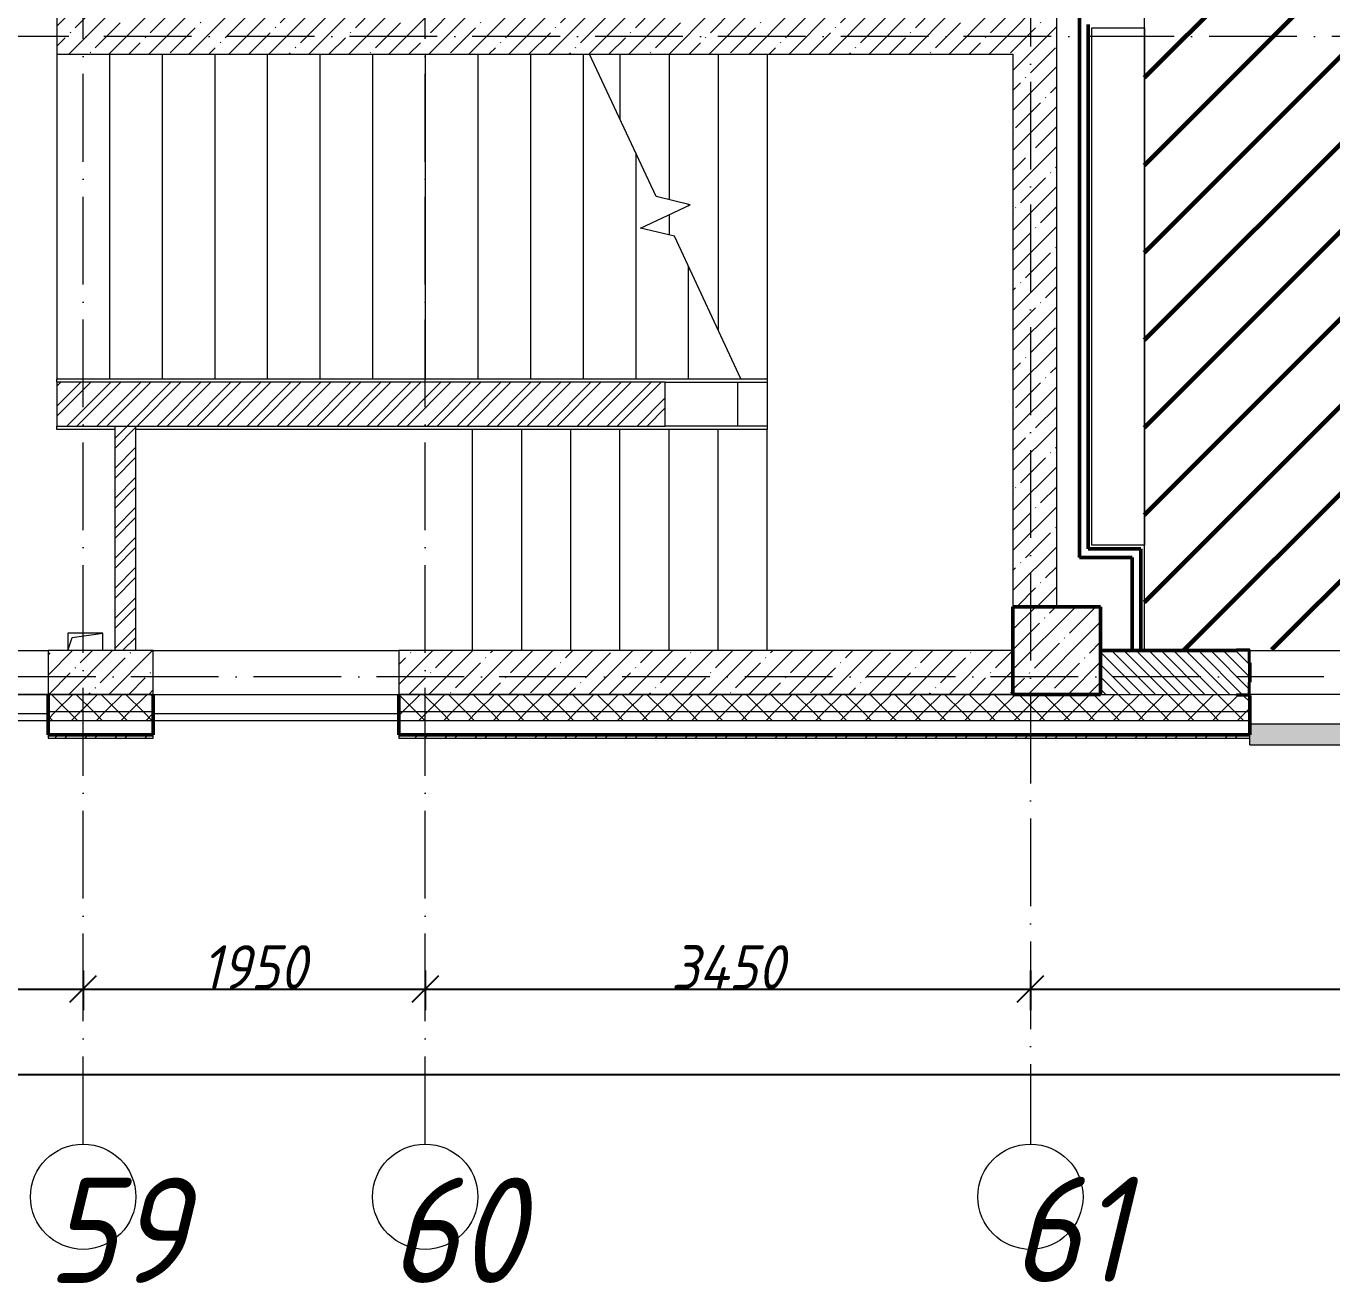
# Model space of a CAD drawing. Header units: millimetres. Extents: x -606178 to 312196, y -19338 to 632709.
# Drawn here: x -342456 to -335012, y 446520 to 453685 of the extents above; entities that cross this region are included whole.
import ezdxf

# ---------------------------------------------------------------- set-up
doc = ezdxf.new("R2010")
doc.units = ezdxf.units.MM
doc.linetypes.add('50_200_ШТРИХ_1Т_ш5_п1_п1_', pattern=[700, 500, -100, 0, -100])
for name, color, linetype, lineweight in [('6.4.1) Окр пт с инж. ПТ2.16', 3, 'Continuous', 60), ('A-____-____-DIMS', 7, 'Continuous', 9), ('A-FLOR-____-OTLN', 7, 'Continuous', 9), ('A-GENM-____-MCUT', 7, 'Continuous', 25), ('A-GENM-____-OTLN', 7, 'Continuous', 9), ('A-GENM-____-OTLN-1', 7, 'Continuous', 25), ('A-GLAZ-____-OTLN', 7, 'Continuous', 9), ('A-WALL-____-MCUT-1', 7, 'Continuous', 9), ('A-WALL-____-MCUT-2', 7, 'Continuous', 50), ('A-WALL-____-MCUT-3', 7, 'Continuous', 9), ('A-WALL-____-OTLN', 7, 'Continuous', 9), ('A-WALL-____-PATT-1', 7, 'Continuous', 9), ('A-WALL-FNSH-MCUT-1', 7, 'Continuous', 9), ('I-WALL-____-OTLN', 7, 'Continuous', 9), ('S-COLS-____-MCUT', 7, 'Continuous', 50), ('S-COLS-____-OTLN', 7, 'Continuous', 9), ('S-GRID-____-IDEN', 7, 'Continuous', 9), ('S-GRID-____-OTLN-1', 7, '50_200_ШТРИХ_1Т_ш5_п1_п1_', 9), ('S-STRS-____-MBND', 7, 'Continuous', 9), ('S-STRS-____-OTLN-1', 7, 'Continuous', 9)]:
    doc.layers.add(name, color=color, linetype=linetype, lineweight=lineweight)
doc.layers.add('A-GLAZ-____-OTLN-1', color=7, linetype='Continuous', lineweight=9, true_color=0xc0c0c0)
doc.styles.add('ISOCPEUR_I', font='isocpeui.ttf', dxfattribs={"width": 0.9, "height": 2.5})
doc.styles.add('ISOCPEUR_I_9', font='isocpeui.ttf', dxfattribs={"width": 0.9, "height": 250})
doc.dimstyles.new('ISO-2_5_0_9К_БОЛЬШОЙ_ОСИ', dxfattribs={"dimscale": 304.8, "dimtxt": 248.995294, "dimasz": 0.492126, "dimexe": 0.393701, "dimexo": 0, "dimgap": 0, "dimtad": 1, "dimdec": 0, "dimzin": 0, "dimdsep": 46, "dimtxsty": 'ISOCPEUR_I_9', "dimblk1": 'OBLIQUE', "dimblk2": 'OBLIQUE', "dimsah": 1, "dimcen": 0.09, "dimdle": 0.393701, "dimazin": 0, "dimtfac": 1, "dimtdec": 4, "dimtix": 1, "dimtmove": 0, "dimatfit": 3, "dimfxl": 1, "dimtvp": 1, "dimtolj": 1, "dimtzin": 0, "dimarcsym": 2})
pattern_1 = [(45, (-425830.77, 451794.26), (-85.53659, 85.53659), []), (45, (-425773.75, 451794.26), (-85.53659, 85.53659), [])]
pattern_2 = [(45, (-425830.77, 451794.26), (-114.04925, 114.04925), []), (45, (-425716.72, 451794.26), (-114.04925, 114.04925), [201.612, -40.322, 3.353, -36.97])]
pattern_3 = [(45, (-425830.77, 451794.26), (-70.71068, 70.71068), []), (135, (-425830.77, 451794.26), (-70.71068, -70.71068), [])]

# ---------------------------------------------------------------- blocks, each defined once
blk = doc.blocks.new('BSC_Колонна _Прямоугольная - 500х500-V146-АР1_План отверстий 1 этажа в осях 1-64_А-ГГ')
at = {"layer": 'S-COLS-____-OTLN'}
h = blk.add_hatch(dxfattribs=at)
h.set_pattern_fill('FP_180', color=256, style=0, pattern_type=2)
h.set_pattern_definition([(45, (-89250, 1668.96), (-114.04925, 114.04925), []), (45, (-89135.95, 1668.96), (-114.04925, 114.04925), [201.613, -40.323, 3.353, -36.97])])
h.paths.add_polyline_path([(-250, -250), (250, -250), (250, 250), (-250, 250)], flags=0)
at = {"layer": 'S-COLS-____-MCUT'}
for p, q in [((250, 250), (-250, 250)), ((-250, 250), (-250, -250)), ((250, -250), (250, 250)), ((-250, -250), (250, -250))]:
    blk.add_line(p, q, dxfattribs=at)
blk = doc.blocks.new('Фахверк_СКБ_Уголок - 250_2700-27497298-АР1_План отверстий 1 этажа в осях 1-64_А-ГГ')
at = {"layer": 'A-GENM-____-MCUT'}
for p, q in [((200, 181), (125, 181)), ((125, 181), (125, 106)), ((131, 106), (131, 175)), ((131, 175), (200, 175)), ((200, 175), (200, 181)), ((125, 106), (131, 106)), ((131, -6), (125, -6)), ((125, -6), (125, -81)), ((131, -75), (131, -6)), ((125, -81), (200, -81)), ((200, -75), (131, -75)), ((200, -81), (200, -75))]:
    blk.add_line(p, q, dxfattribs=at)
blk = doc.blocks.new('AR_Отверстие прямоугольное _в плите_ - AR_Отверстие прямоугольное _в плите_-V189-АР1_План отверстий 1 этажа в осях 1-64_А-ГГ')
at = {"layer": 'A-GENM-____-OTLN'}
for p, q in [((100, 50), (-100, 50)), ((-100, 50), (-100, -50)), ((-100, -50), (-75, 25)), ((-75, 25), (100, 50)), ((100, -50), (100, 50))]:
    blk.add_line(p, q, dxfattribs=at)
blk = doc.blocks.new('Отлив_СКБ - Отлив витража_120_НВФ-V210-АР1_План отверстий 1 этажа в осях 1-64_А-ГГ')
at = {"layer": 'A-GLAZ-____-OTLN-1'}
for points in [[(0, -2), (1800, -2), (1800, 0), (0, 0)], [(51.1, -120), (1800, -120), (1800, -2), (0, -2), (0, -120)]]:
    blk.add_hatch(color=256, dxfattribs=at).paths.add_polyline_path(points, flags=0)
at = {"layer": 'A-GLAZ-____-OTLN'}
for p, q in [((0, 0), (1800, 0)), ((1800, -2), (0, -2)), ((0, -120), (0, -83)), ((0, -120), (1800, -120)), ((1800, -83), (1800, -120))]:
    blk.add_line(p, q, dxfattribs=at)
blk = doc.blocks.new('Ось сетки - Круг_Ø6_00__ISO-2_5_0_9K_-25732049-АР1_План отверстий 1 этажа в осях 1-64_А-ГГ')
at = {"layer": 'S-GRID-____-IDEN'}
blk.add_circle((0, 0), 3, dxfattribs=at)
blk = doc.blocks.new('_Oblique')
at = {"color": 0, "linetype": 'ByBlock', "lineweight": -2}
blk.add_line((-0.5, -0.5), (0.5, 0.5), dxfattribs=at)
blk = doc.blocks.new('*D4182')
at = {"layer": 'A-____-____-DIMS', "color": 0, "lineweight": -2, "transparency": 16777216}
for p, q in [((-344530.8, 448301.8), (-344530.8, 448075.7)), ((-342130.8, 448301.8), (-342130.8, 448075.7)), ((-344650.8, 448195.7), (-342010.8, 448195.7))]:
    blk.add_line(p, q, dxfattribs=at)
at = {"layer": 'Defpoints', "color": 0, "transparency": 16777216}
for p in [(-344530.8, 448301.8), (-342130.8, 448301.8), (-342130.8, 448195.7)]:
    blk.add_point(p, dxfattribs=at)
at = {"layer": 'A-____-____-DIMS', "color": 0, "lineweight": -2, "transparency": 16777216, "xscale": 150, "yscale": 150, "zscale": 150, "rotation": 180}
blk.add_blockref('_Oblique', (-344530.8, 448195.7), dxfattribs=at)
at = {"layer": 'A-____-____-DIMS', "color": 0, "lineweight": -2, "transparency": 16777216, "xscale": 150, "yscale": 150, "zscale": 150}
blk.add_blockref('_Oblique', (-342130.8, 448195.7), dxfattribs=at)
at = {"layer": 'A-____-____-DIMS', "color": 0, "transparency": 16777216, "insert": (-343330.8, 448320.7), "char_height": 250, "width": 781.462, "attachment_point": 5, "style": 'ISOCPEUR_I_9'}
blk.add_mtext('\\A1;2400', dxfattribs=at)
blk = doc.blocks.new('*D4183')
at = {"layer": 'A-____-____-DIMS', "color": 0, "lineweight": -2, "transparency": 16777216}
for p, q in [((-342130.8, 448301.8), (-342130.8, 448075.7)), ((-340180.8, 448301.8), (-340180.8, 448075.7)), ((-342250.8, 448195.7), (-340060.8, 448195.7))]:
    blk.add_line(p, q, dxfattribs=at)
at = {"layer": 'Defpoints', "color": 0, "transparency": 16777216}
for p in [(-342130.8, 448301.8), (-340180.8, 448301.8), (-340180.8, 448195.7)]:
    blk.add_point(p, dxfattribs=at)
at = {"layer": 'A-____-____-DIMS', "color": 0, "lineweight": -2, "transparency": 16777216, "xscale": 150, "yscale": 150, "zscale": 150, "rotation": 180}
blk.add_blockref('_Oblique', (-342130.8, 448195.7), dxfattribs=at)
at = {"layer": 'A-____-____-DIMS', "color": 0, "lineweight": -2, "transparency": 16777216, "xscale": 150, "yscale": 150, "zscale": 150}
blk.add_blockref('_Oblique', (-340180.8, 448195.7), dxfattribs=at)
at = {"layer": 'A-____-____-DIMS', "color": 0, "transparency": 16777216, "insert": (-341155.8, 448320.7), "char_height": 250, "width": 701.018, "attachment_point": 5, "style": 'ISOCPEUR_I_9'}
blk.add_mtext('\\A1;1950', dxfattribs=at)
blk = doc.blocks.new('*D4184')
at = {"layer": 'A-____-____-DIMS', "color": 0, "lineweight": -2, "transparency": 16777216}
for p, q in [((-340180.8, 448301.8), (-340180.8, 448075.7)), ((-336730.8, 448301.8), (-336730.8, 448075.7)), ((-340300.8, 448195.7), (-336610.8, 448195.7))]:
    blk.add_line(p, q, dxfattribs=at)
at = {"layer": 'Defpoints', "color": 0, "transparency": 16777216}
for p in [(-340180.8, 448301.8), (-336730.8, 448301.8), (-336730.8, 448195.7)]:
    blk.add_point(p, dxfattribs=at)
at = {"layer": 'A-____-____-DIMS', "color": 0, "lineweight": -2, "transparency": 16777216, "xscale": 150, "yscale": 150, "zscale": 150, "rotation": 180}
blk.add_blockref('_Oblique', (-340180.8, 448195.7), dxfattribs=at)
at = {"layer": 'A-____-____-DIMS', "color": 0, "lineweight": -2, "transparency": 16777216, "xscale": 150, "yscale": 150, "zscale": 150}
blk.add_blockref('_Oblique', (-336730.8, 448195.7), dxfattribs=at)
at = {"layer": 'A-____-____-DIMS', "color": 0, "transparency": 16777216, "insert": (-338455.8, 448320.7), "char_height": 250, "width": 781.462, "attachment_point": 5, "style": 'ISOCPEUR_I_9'}
blk.add_mtext('\\A1;3450', dxfattribs=at)
blk = doc.blocks.new('*D4185')
at = {"layer": 'A-____-____-DIMS', "color": 0, "lineweight": -2, "transparency": 16777216}
for p, q in [((-336730.8, 448301.8), (-336730.8, 448075.7)), ((-332480.8, 448301.8), (-332480.8, 448075.7)), ((-336850.8, 448195.7), (-332360.8, 448195.7))]:
    blk.add_line(p, q, dxfattribs=at)
at = {"layer": 'Defpoints', "color": 0, "transparency": 16777216}
for p in [(-336730.8, 448301.8), (-332480.8, 448301.8), (-332480.8, 448195.7)]:
    blk.add_point(p, dxfattribs=at)
at = {"layer": 'A-____-____-DIMS', "color": 0, "lineweight": -2, "transparency": 16777216, "xscale": 150, "yscale": 150, "zscale": 150, "rotation": 180}
blk.add_blockref('_Oblique', (-336730.8, 448195.7), dxfattribs=at)
at = {"layer": 'A-____-____-DIMS', "color": 0, "lineweight": -2, "transparency": 16777216, "xscale": 150, "yscale": 150, "zscale": 150}
blk.add_blockref('_Oblique', (-332480.8, 448195.7), dxfattribs=at)
at = {"layer": 'A-____-____-DIMS', "color": 0, "transparency": 16777216, "insert": (-334605.8, 448320.7), "char_height": 250, "width": 781.462, "attachment_point": 5, "style": 'ISOCPEUR_I_9'}
blk.add_mtext('\\A1;4250', dxfattribs=at)
blk = doc.blocks.new('*D4187')
at = {"layer": 'A-____-____-DIMS', "color": 0, "lineweight": -2, "transparency": 16777216}
for p, q in [((-428180.8, 447813.6), (-428180.8, 447587.5)), ((-324680.8, 447813.6), (-324680.8, 447587.5)), ((-428300.8, 447707.5), (-324560.8, 447707.5))]:
    blk.add_line(p, q, dxfattribs=at)
at = {"layer": 'Defpoints', "color": 0, "transparency": 16777216}
for p in [(-428180.8, 447813.6), (-324680.8, 447813.6), (-324680.8, 447707.5)]:
    blk.add_point(p, dxfattribs=at)
at = {"layer": 'A-____-____-DIMS', "color": 0, "lineweight": -2, "transparency": 16777216, "xscale": 150, "yscale": 150, "zscale": 150, "rotation": 180}
blk.add_blockref('_Oblique', (-428180.8, 447707.5), dxfattribs=at)
at = {"layer": 'A-____-____-DIMS', "color": 0, "lineweight": -2, "transparency": 16777216, "xscale": 150, "yscale": 150, "zscale": 150}
blk.add_blockref('_Oblique', (-324680.8, 447707.5), dxfattribs=at)
at = {"layer": 'A-____-____-DIMS', "color": 0, "transparency": 16777216, "insert": (-376430.8, 447832.5), "char_height": 250, "width": 1080.257, "attachment_point": 5, "style": 'ISOCPEUR_I_9'}
blk.add_mtext('\\A1;103500', dxfattribs=at)

msp = doc.modelspace()

# ---------------------------------------------------------------- hatches: boundary and pattern name
at = {"layer": '6.4.1) Окр пт с инж. ПТ2.16'}
h = msp.add_hatch(dxfattribs=at)
h.set_pattern_fill('ANSI31', color=256, scale=111)
h.paths.add_polyline_path([(-332580.7712, 460205.3011), (-332580.7712, 461055.3011), (-332580.7712, 461475.3011), (-332586.7712, 461475.3011), (-332586.7712, 461550.3011), (-332580.7712, 461875.3011), (-332580.7712, 462375.3011), (-332580.7712, 462675.3011), (-332780.7712, 462675.3011), (-332980.7712, 462675.3011), (-336580.7712, 462675.3011), (-337430.7712, 462675.3011), (-337630.7712, 462675.3011), (-342430.7712, 462675.3011), (-342630.7712, 462675.3011), (-343555.7712, 462675.3011), (-343555.7712, 462669.3011), (-343630.7712, 462669.3011), (-343630.7712, 462675.3011), (-344175.7712, 462675.3011), (-344375.7712, 462675.3011), (-344630.7712, 462675.3011), (-344630.7712, 462669.3011), (-344705.7712, 462669.3011), (-345655.7712, 462675.3011), (-345655.7712, 462669.3011), (-345730.7712, 462669.3011), (-345730.7712, 462675.3011), (-346110.7712, 462675.3011), (-346310.7712, 462675.3011), (-346880.7712, 462675.3011), (-346880.7712, 462669.3011), (-346955.7712, 462669.3011), (-347830.7712, 462673.4188), (-347830.7712, 461775.3011), (-347830.7712, 461375.3011), (-347830.7712, 461325.3011), (-347830.7712, 461275.3011), (-347830.7712, 460775.3011), (-348330.7712, 460775.3011), (-348330.7712, 461075.3011), (-348455.7712, 461075.3011), (-348455.7712, 461069.3011), (-348530.7712, 461069.3011), (-350630.7712, 461075.3011), (-350630.7712, 461069.3011), (-350705.7712, 461069.3011), (-350830.7712, 461075.3011), (-350830.7712, 460775.3011), (-351330.7712, 460775.3011), (-352030.7712, 460775.3011), (-352030.7712, 461025.3011), (-353430.7712, 461025.3011), (-353430.7712, 460775.3011), (-353930.7712, 460775.3011), (-353930.7712, 457875.3011), (-353430.7712, 457875.3011), (-353105.7712, 457875.3011), (-353105.7712, 457881.3011), (-353030.7712, 457881.3011), (-353030.7712, 457875.3011), (-352630.7712, 457875.3011), (-351780.7712, 457875.3011), (-351330.7712, 457875.3011), (-351330.7712, 457881.3011), (-351255.7712, 457881.3011), (-350930.7712, 457875.3011), (-350430.7712, 457875.3011), (-347605.7712, 457875.3011), (-347605.7712, 457881.3011), (-347530.7712, 457881.3011), (-347530.7712, 457875.3011), (-347280.7712, 457875.3011), (-346880.7712, 457875.3011), (-346830.7712, 457875.3011), (-346830.7712, 457881.3011), (-346755.7712, 457881.3011), (-346605.7712, 457875.3011), (-346605.7712, 457881.3011), (-346530.7712, 457881.3011), (-346530.7712, 457875.3011), (-346200.7712, 457875.3011), (-345900.7712, 457875.3011), (-345830.7712, 457875.3011), (-345830.7712, 457881.3011), (-345755.7712, 457881.3011), (-345530.7712, 457875.3011), (-345130.7712, 457875.3011), (-344680.7712, 457875.3011), (-344080.7712, 457875.3011), (-342480.7712, 457875.3011), (-342030.7712, 457875.3011), (-340930.7712, 457875.3011), (-340530.7712, 457875.3011), (-339530.7712, 457875.3011), (-338630.7712, 457875.3011), (-337030.7712, 457875.3011), (-336580.7712, 457875.3011), (-336080.7712, 457875.3011), (-336080.7712, 457275.3011), (-336580.7712, 457275.3011), (-336580.7712, 454275.3011), (-336080.7712, 454275.3011), (-336080.7712, 453675.3011), (-336080.7712, 450725.3011), (-336080.7712, 450125.3011), (-335555.7712, 450125.3011), (-335555.7712, 450131.3011), (-335480.7712, 450131.3011), (-333680.7712, 450125.3011), (-333680.7712, 450131.3011), (-333605.7712, 450131.3011), (-332780.7712, 450126.4719), (-332780.7712, 450225.3011), (-332580.7712, 450225.3011), (-332580.7712, 450375.3011), (-332580.7712, 450700.3011), (-332586.7712, 450700.3011), (-332586.7712, 450775.3011), (-332580.7712, 450775.3011), (-332580.7712, 451205.3011), (-332580.7712, 452055.3011), (-332580.7712, 452406.3011), (-332586.7712, 452406.3011), (-332586.7712, 452481.3011), (-332580.7712, 452875.3011), (-332580.7712, 453375.3011), (-332580.7712, 454600.3011), (-332586.7712, 454600.3011), (-332586.7712, 454675.3011), (-332540.7712, 454675.3011), (-332540.7712, 454680.3011), (-332420.7712, 454680.3011), (-332380.7712, 454675.9533), (-332380.7712, 455575.3011), (-332420.7712, 455575.3011), (-332420.7712, 455570.3011), (-332540.7712, 455570.3011), (-332586.7712, 455575.3011), (-332586.7712, 455650.3011), (-332580.7712, 456125.3011), (-332580.7712, 456525.3011), (-332580.7712, 457000.3011), (-332586.7712, 457000.3011), (-332586.7712, 457075.3011), (-332580.7712, 457075.3011), (-332580.7712, 457775.3011), (-332586.7712, 457775.3011), (-332586.7712, 457850.3011), (-332580.7712, 458000.3011), (-332586.7712, 458000.3011), (-332586.7712, 458075.3011), (-332580.7712, 458775.3011), (-332586.7712, 458775.3011), (-332586.7712, 458875.3011), (-332580.7712, 458875.3011), (-332580.7712, 459375.3011), (-332580.7712, 459700.3011), (-332586.7712, 459700.3011), (-332586.7712, 459775.3011), (-332580.7712, 459775.3011)])
at = {"layer": 'A-WALL-____-PATT-1'}
h = msp.add_hatch(dxfattribs=at)
h.set_pattern_fill('FP_27', color=256, style=0, pattern_type=2)
h.set_pattern_definition(pattern_2)
h.paths.add_polyline_path([(-342030.7712, 453525.3011), (-342030.7712, 457625.3011), (-342280.7712, 457625.3011), (-342280.7712, 453525.3011)], flags=0)
h = msp.add_hatch(dxfattribs=at)
h.set_pattern_fill('FP_27', color=256, style=0, pattern_type=2)
h.set_pattern_definition(pattern_2)
h.paths.add_polyline_path([(-336830.7712, 453525.3011), (-336830.7712, 453775.3011), (-342030.7712, 453775.3011), (-342030.7712, 453525.3011), (-337472.5069, 453525.3011)], flags=0)
h = msp.add_hatch(dxfattribs=at)
h.set_pattern_fill('FP_27', color=256, style=0, pattern_type=2)
h.set_pattern_definition(pattern_2)
h.paths.add_polyline_path([(-336588.7747, 450375.3011), (-336580.7712, 450375.3011), (-336580.7712, 453775.3011), (-336830.7712, 453775.3011), (-336830.7712, 450375.3011)], flags=0)
h = msp.add_hatch(dxfattribs=at)
h.set_pattern_fill('FP_3', color=256, style=0, pattern_type=2)
h.set_pattern_definition(pattern_1)
h.paths.add_polyline_path([(-338812.3668, 451405.3011), (-338812.3668, 451655.3011), (-342280.7712, 451655.3011), (-342280.7712, 451405.3011), (-339239.9712, 451405.3011)], flags=0)
h = msp.add_hatch(dxfattribs=at)
h.set_pattern_fill('FP_3', color=256, style=0, pattern_type=2)
h.set_pattern_definition(pattern_1)
h.paths.add_polyline_path([(-341830.7712, 450125.3011), (-341830.7712, 451405.3011), (-341950.7712, 451405.3011), (-341950.7712, 450125.3011)], flags=0)
h = msp.add_hatch(dxfattribs=at)
h.set_pattern_fill('FP_27', color=256, style=0, pattern_type=2)
h.set_pattern_definition(pattern_2)
h.paths.add_polyline_path([(-336830.7712, 449875.3011), (-336830.7712, 450125.3011), (-340330.7712, 450125.3011), (-340330.7712, 449875.3011), (-337472.5069, 449875.3011)], flags=0)
h.paths.add_polyline_path([(-342330.7712, 449875.3011), (-341730.7712, 449875.3011), (-341730.7712, 450125.3011), (-342330.7712, 450125.3011)], flags=0)
h = msp.add_hatch(dxfattribs=at)
h.set_pattern_fill('FP_6', color=256, style=0, pattern_type=2)
h.set_pattern_definition([(135, (-425830.77, 451794.26), (-35.35534, -35.35534), [])])
h.paths.add_polyline_path([(-333674.7712, 449875.3011), (-332580.7712, 449875.3011), (-332580.7712, 450125.3011), (-333674.7712, 450125.3011), (-333674.7712, 450056.3011), (-333680.7712, 450056.3011), (-333680.7712, 449944.3011), (-333674.7712, 449944.3011), (-333674.7712, 449876.6648)], flags=0)
h.paths.add_polyline_path([(-335705.0426, 449875.3011), (-335486.7712, 449875.3011), (-335486.7712, 449944.3011), (-335480.7712, 449944.3011), (-335480.7712, 450056.3011), (-335486.7712, 450056.3011), (-335486.7712, 450125.3011), (-336330.7712, 450125.3011), (-336330.7712, 449875.3011)], flags=0)
h = msp.add_hatch(dxfattribs=at)
h.set_pattern_fill('FP_1', color=256, style=0, pattern_type=2)
h.set_pattern_definition(pattern_3)
h.paths.add_polyline_path([(-325100.2569, 449775.3011), (-324580.7712, 449775.3011), (-324580.7712, 449875.3011), (-333605.7712, 449875.3011), (-333605.7712, 449869.3011), (-333680.7712, 449869.3011), (-333680.7712, 449775.3011), (-326867.7212, 449775.3011)], flags=0)
h.paths.add_polyline_path([(-335705.0426, 449775.3011), (-335480.7712, 449775.3011), (-335480.7712, 449869.3011), (-335555.7712, 449869.3011), (-335555.7712, 449875.3011), (-340330.7712, 449875.3011), (-340330.7712, 449775.3011), (-336588.7747, 449775.3011)], flags=0)
h.paths.add_polyline_path([(-341730.7712, 449775.3011), (-341730.7712, 449875.3011), (-342330.7712, 449875.3011), (-342330.7712, 449775.3011)], flags=0)
h.paths.add_polyline_path([(-344430.7712, 449775.3011), (-344430.7712, 449875.3011), (-345555.7712, 449875.3011), (-345555.7712, 449869.3011), (-345630.7712, 449869.3011), (-345630.7712, 449775.3011), (-344542.364, 449775.3011)], flags=0)
h.paths.add_polyline_path([(-347430.7712, 449775.3011), (-347430.7712, 449869.3011), (-347505.7712, 449869.3011), (-347505.7712, 449875.3011), (-348555.7712, 449875.3011), (-348555.7712, 449869.3011), (-348630.7712, 449869.3011), (-348630.7712, 449775.3011), (-348077.2926, 449775.3011)], flags=0)
h.paths.add_polyline_path([(-351555.7712, 449775.3011), (-350430.7712, 449775.3011), (-350430.7712, 449875.3011), (-351555.7712, 449875.3011), (-351555.7712, 449869.3011), (-351630.7712, 449869.3011), (-351630.7712, 449775.3011), (-351612.2212, 449775.3011)], flags=0)
h.paths.add_polyline_path([(-353430.7712, 449775.3011), (-353430.7712, 449875.3011), (-354755.7712, 449875.3011), (-354755.7712, 449869.3011), (-354830.7712, 449869.3011), (-354830.7712, 449775.3011), (-354263.4176, 449775.3011)], flags=0)
h.paths.add_polyline_path([(-356914.6141, 449775.3011), (-356630.7712, 449775.3011), (-356630.7712, 449869.3011), (-356705.7712, 449869.3011), (-356705.7712, 449875.3011), (-357755.7712, 449875.3011), (-357755.7712, 449869.3011), (-357830.7712, 449869.3011), (-357830.7712, 449775.3011), (-356980.7712, 449775.3011)], flags=0)
h.paths.add_polyline_path([(-363100.7391, 449775.3011), (-362630.7712, 449775.3011), (-362630.7712, 449869.3011), (-362705.7712, 449869.3011), (-362705.7712, 449875.3011), (-363755.7712, 449875.3011), (-363755.7712, 449869.3011), (-363830.7712, 449869.3011), (-363830.7712, 449775.3011), (-363480.7712, 449775.3011)], flags=0)
h.paths.add_polyline_path([(-365630.7712, 449775.3011), (-365630.7712, 449869.3011), (-365705.7712, 449869.3011), (-365705.7712, 449875.3011), (-366755.7712, 449875.3011), (-366755.7712, 449869.3011), (-366830.7712, 449869.3011), (-366830.7712, 449775.3011), (-365751.9355, 449775.3011)], flags=0)
h.paths.add_polyline_path([(-369286.8641, 449775.3011), (-368630.7712, 449775.3011), (-368630.7712, 449869.3011), (-368705.7712, 449869.3011), (-368705.7712, 449875.3011), (-369755.7712, 449875.3011), (-369755.7712, 449869.3011), (-369830.7712, 449869.3011), (-369830.7712, 449775.3011), (-369755.7712, 449775.3011)], flags=0)
h.paths.add_polyline_path([(-371938.0605, 449775.3011), (-371630.7712, 449775.3011), (-371630.7712, 449869.3011), (-371705.7712, 449869.3011), (-371705.7712, 449875.3011), (-372755.7712, 449875.3011), (-372755.7712, 449869.3011), (-372830.7712, 449869.3011), (-372830.7712, 449775.3011), (-371980.7712, 449775.3011)], flags=0)
h.paths.add_polyline_path([(-375480.7712, 449775.3011), (-374630.7712, 449775.3011), (-374630.7712, 449869.3011), (-374705.7712, 449869.3011), (-374705.7712, 449875.3011), (-375755.7712, 449875.3011), (-375755.7712, 449869.3011), (-375830.7712, 449869.3011), (-375830.7712, 449775.3011), (-375755.7712, 449775.3011)], flags=0)
h.paths.add_polyline_path([(-377636.7712, 449775.3011), (-377630.7712, 449775.3011), (-377630.7712, 449869.3011), (-377705.7712, 449869.3011), (-377705.7712, 449875.3011), (-378755.7712, 449875.3011), (-378755.7712, 449869.3011), (-378830.7712, 449869.3011), (-378830.7712, 449775.3011), (-377705.7712, 449775.3011)], flags=0)
h.paths.add_polyline_path([(-380775.3819, 449775.3011), (-380630.7712, 449775.3011), (-380630.7712, 449869.3011), (-380705.7712, 449869.3011), (-380705.7712, 449875.3011), (-381755.7712, 449875.3011), (-381755.7712, 449869.3011), (-381830.7712, 449869.3011), (-381830.7712, 449775.3011), (-380980.7712, 449775.3011)], flags=0)
h.paths.add_polyline_path([(-383705.7712, 449775.3011), (-383630.7712, 449775.3011), (-383630.7712, 449869.3011), (-383705.7712, 449869.3011), (-383705.7712, 449875.3011), (-384755.7712, 449875.3011), (-384755.7712, 449869.3011), (-384830.7712, 449869.3011), (-384830.7712, 449775.3011), (-383980.7712, 449775.3011)], flags=0)
h.paths.add_polyline_path([(-386961.5069, 449775.3011), (-386630.7712, 449775.3011), (-386630.7712, 449869.3011), (-386705.7712, 449869.3011), (-386705.7712, 449875.3011), (-387495.7712, 449875.3011), (-387495.7712, 449775.3011), (-386980.7712, 449775.3011)], flags=0)
h.paths.add_polyline_path([(-387515.7712, 449775.3011), (-387515.7712, 449875.3011), (-388034.7712, 449875.3011), (-388034.7712, 449775.3011), (-387845.2391, 449775.3011)], flags=0)
h.paths.add_polyline_path([(-399333.757, 449775.3011), (-398830.7712, 449775.3011), (-398830.7712, 449869.3011), (-398905.7712, 449869.3011), (-398905.7712, 449875.3011), (-400034.7712, 449875.3011), (-400034.7712, 449775.3011)], flags=0)
h.paths.add_polyline_path([(-401905.7712, 449775.3011), (-401830.7712, 449775.3011), (-401830.7712, 449869.3011), (-401905.7712, 449869.3011), (-401905.7712, 449875.3011), (-402955.7712, 449875.3011), (-402955.7712, 449869.3011), (-403030.7712, 449869.3011), (-403030.7712, 449875.3011), (-403034.7712, 449875.3011), (-403034.7712, 449775.3011), (-402868.6855, 449775.3011)], flags=0)
h.paths.add_polyline_path([(-404830.7712, 449775.3011), (-404830.7712, 449869.3011), (-404905.7712, 449869.3011), (-404905.7712, 449875.3011), (-406034.7712, 449875.3011), (-406034.7712, 449775.3011), (-405519.882, 449775.3011)], flags=0)
h.paths.add_polyline_path([(-407830.7712, 449775.3011), (-407830.7712, 449869.3011), (-407905.7712, 449869.3011), (-407905.7712, 449875.3011), (-409034.7712, 449875.3011), (-409034.7712, 449775.3011), (-408171.0784, 449775.3011)], flags=0)
h.paths.add_polyline_path([(-411430.7712, 449775.3011), (-410830.7712, 449775.3011), (-410830.7712, 449869.3011), (-410905.7712, 449869.3011), (-410905.7712, 449875.3011), (-411955.7712, 449875.3011), (-411955.7712, 449869.3011), (-412030.7712, 449869.3011), (-412030.7712, 449875.3011), (-412034.7712, 449875.3011), (-412034.7712, 449775.3011), (-411706.007, 449775.3011)], flags=0)
h.paths.add_polyline_path([(-413036.7712, 449775.3011), (-413030.7712, 449775.3011), (-413030.7712, 449869.3011), (-413105.7712, 449869.3011), (-413105.7712, 449875.3011), (-418355.7712, 449875.3011), (-418355.7712, 449869.3011), (-418430.7712, 449869.3011), (-418430.7712, 449775.3011), (-413105.7712, 449775.3011)], flags=0)
h.paths.add_polyline_path([(-420543.3284, 449775.3011), (-419426.7712, 449775.3011), (-419426.7712, 449875.3011), (-419430.7712, 449875.2123), (-419430.7712, 449869.3011), (-419505.7712, 449869.3011), (-419505.7712, 449875.3011), (-423930.7712, 449875.3011), (-423930.7712, 449775.3011), (-422310.7927, 449775.3011)], flags=0)
h.paths.add_polyline_path([(-425330.7712, 449775.3011), (-425330.7712, 449875.3011), (-425930.7712, 449875.3011), (-425930.7712, 449775.3011), (-425845.7213, 449775.3011)], flags=0)
h.paths.add_polyline_path([(-428280.7712, 449775.3011), (-428030.7712, 449775.3011), (-428030.7712, 449875.3011), (-428280.7712, 449875.3011)], flags=0)
h = msp.add_hatch(dxfattribs=at)
h.set_pattern_fill('FP_1', color=256, style=0, pattern_type=2)
h.set_pattern_definition(pattern_3)
h.paths.add_polyline_path([(-325100.2569, 449725.3011), (-324480.7712, 449725.3011), (-324480.7712, 449775.3011), (-333680.7712, 449775.3011), (-333680.7712, 449725.3011), (-326867.7212, 449725.3011)], flags=0)
h.paths.add_polyline_path([(-336588.7747, 449725.3011), (-335480.7712, 449725.3011), (-335480.7712, 449775.3011), (-340330.7712, 449775.3011), (-340330.7712, 449725.3011), (-337472.5069, 449725.3011)], flags=0)
h.paths.add_polyline_path([(-342330.7712, 449725.3011), (-341730.7712, 449725.3011), (-341730.7712, 449775.3011), (-342330.7712, 449775.3011)], flags=0)
h.paths.add_polyline_path([(-345630.7712, 449725.3011), (-344430.7712, 449725.3011), (-344430.7712, 449775.3011), (-345630.7712, 449775.3011)], flags=0)
h.paths.add_polyline_path([(-348077.2926, 449725.3011), (-347430.7712, 449725.3011), (-347430.7712, 449775.3011), (-348630.7712, 449775.3011), (-348630.7712, 449725.3011)], flags=0)
h.paths.add_polyline_path([(-351612.2212, 449725.3011), (-350430.7712, 449725.3011), (-350430.7712, 449775.3011), (-351630.7712, 449775.3011), (-351630.7712, 449725.3011)], flags=0)
h.paths.add_polyline_path([(-353430.7712, 449725.3011), (-353430.7712, 449775.3011), (-354830.7712, 449775.3011), (-354830.7712, 449725.3011), (-354263.4176, 449725.3011)], flags=0)
h.paths.add_polyline_path([(-356630.7712, 449725.3011), (-356630.7712, 449775.3011), (-357830.7712, 449775.3011), (-357830.7712, 449725.3011), (-356914.6141, 449725.3011)], flags=0)
h.paths.add_polyline_path([(-363830.7712, 449725.3011), (-362630.7712, 449725.3011), (-362630.7712, 449775.3011), (-363830.7712, 449775.3011)], flags=0)
h.paths.add_polyline_path([(-365630.7712, 449725.3011), (-365630.7712, 449775.3011), (-366830.7712, 449775.3011), (-366830.7712, 449725.3011), (-365751.9355, 449725.3011)], flags=0)
h.paths.add_polyline_path([(-369286.8641, 449725.3011), (-368630.7712, 449725.3011), (-368630.7712, 449775.3011), (-369830.7712, 449775.3011), (-369830.7712, 449725.3011)], flags=0)
h.paths.add_polyline_path([(-371630.7712, 449725.3011), (-371630.7712, 449775.3011), (-372830.7712, 449775.3011), (-372830.7712, 449725.3011), (-371938.0605, 449725.3011)], flags=0)
h.paths.add_polyline_path([(-374630.7712, 449725.3011), (-374630.7712, 449775.3011), (-375830.7712, 449775.3011), (-375830.7712, 449725.3011), (-375472.9891, 449725.3011)], flags=0)
h.paths.add_polyline_path([(-377630.7712, 449725.3011), (-377630.7712, 449775.3011), (-378830.7712, 449775.3011), (-378830.7712, 449725.3011), (-378124.1855, 449725.3011)], flags=0)
h.paths.add_polyline_path([(-381830.7712, 449725.3011), (-380630.7712, 449725.3011), (-380630.7712, 449775.3011), (-381830.7712, 449775.3011)], flags=0)
h.paths.add_polyline_path([(-384830.7712, 449725.3011), (-383630.7712, 449725.3011), (-383630.7712, 449775.3011), (-384830.7712, 449775.3011)], flags=0)
h.paths.add_polyline_path([(-387495.7712, 449725.3011), (-386630.7712, 449725.3011), (-386630.7712, 449775.3011), (-387495.7712, 449775.3011)], flags=0)
h.paths.add_polyline_path([(-388034.7712, 449725.3011), (-387515.7712, 449725.3011), (-387515.7712, 449775.3011), (-388034.7712, 449775.3011)], flags=0)
h.paths.add_polyline_path([(-399333.757, 449725.3011), (-398830.7712, 449725.3011), (-398830.7712, 449775.3011), (-400034.7712, 449775.3011), (-400034.7712, 449725.3011)], flags=0)
h.paths.add_polyline_path([(-403034.7712, 449725.3011), (-401830.7712, 449725.3011), (-401830.7712, 449775.3011), (-403034.7712, 449775.3011)], flags=0)
h.paths.add_polyline_path([(-406034.7712, 449725.3011), (-404830.7712, 449725.3011), (-404830.7712, 449775.3011), (-406034.7712, 449775.3011)], flags=0)
h.paths.add_polyline_path([(-407830.7712, 449725.3011), (-407830.7712, 449775.3011), (-409034.7712, 449775.3011), (-409034.7712, 449725.3011), (-408171.0784, 449725.3011)], flags=0)
h.paths.add_polyline_path([(-410830.7712, 449725.3011), (-410830.7712, 449775.3011), (-412034.7712, 449775.3011), (-412034.7712, 449725.3011), (-411706.007, 449725.3011)], flags=0)
h.paths.add_polyline_path([(-413473.4713, 449725.3011), (-413030.7712, 449725.3011), (-413030.7712, 449775.3011), (-418430.7712, 449775.3011), (-418430.7712, 449725.3011), (-415240.9355, 449725.3011)], flags=0)
h.paths.add_polyline_path([(-420543.3284, 449725.3011), (-419426.7712, 449725.3011), (-419426.7712, 449775.3011), (-423930.7712, 449775.3011), (-423930.7712, 449725.3011), (-422310.7927, 449725.3011)], flags=0)
h.paths.add_polyline_path([(-425330.7712, 449725.3011), (-425330.7712, 449775.3011), (-425930.7712, 449775.3011), (-425930.7712, 449725.3011), (-425845.7213, 449725.3011)], flags=0)
h.paths.add_polyline_path([(-428280.7712, 449725.3011), (-428030.7712, 449725.3011), (-428030.7712, 449775.3011), (-428280.7712, 449775.3011)], flags=0)
h = msp.add_hatch(dxfattribs=at)
h.set_pattern_fill('FP_3', color=256, style=0, pattern_type=2)
h.set_pattern_definition(pattern_1)
h.paths.add_polyline_path([(-324350.7712, 449625.3011), (-324350.7712, 449645.3011), (-333680.7712, 449645.3011), (-333680.7712, 449625.3011), (-325100.2569, 449625.3011)], flags=0)
h.paths.add_polyline_path([(-335705.0426, 449625.3011), (-335480.7712, 449625.3011), (-335480.7712, 449645.3011), (-340330.7712, 449645.3011), (-340330.7712, 449625.3011), (-336588.7747, 449625.3011)], flags=0)
h.paths.add_polyline_path([(-341730.7712, 449625.3011), (-341730.7712, 449645.3011), (-342330.7712, 449645.3011), (-342330.7712, 449625.3011)], flags=0)
h.paths.add_polyline_path([(-345630.7712, 449625.3011), (-344430.7712, 449625.3011), (-344430.7712, 449645.3011), (-345630.7712, 449645.3011)], flags=0)
h.paths.add_polyline_path([(-347430.7712, 449625.3011), (-347430.7712, 449645.3011), (-348630.7712, 449645.3011), (-348630.7712, 449625.3011), (-348077.2926, 449625.3011)], flags=0)
h.paths.add_polyline_path([(-350430.7712, 449625.3011), (-350430.7712, 449645.3011), (-351630.7712, 449645.3011), (-351630.7712, 449625.3011), (-351612.2212, 449625.3011)], flags=0)
h.paths.add_polyline_path([(-353430.7712, 449625.3011), (-353430.7712, 449645.3011), (-353945.7712, 449645.3011), (-353945.7712, 449625.3011)], flags=0)

# ---------------------------------------------------------------- linework, layer by layer
at = {"layer": 'A-FLOR-____-OTLN'}
for p, q in [((-342280.7712, 451655.3011), (-342280.7712, 451675.3011)), ((-342280.7712, 451385.3011), (-342280.7712, 451405.3011)), ((-341950.7712, 451385.3011), (-342280.7712, 451385.3011)), ((-339910.7712, 451385.3011), (-341830.7712, 451385.3011)), ((-339910.7712, 450125.3011), (-339910.7712, 451385.3011))]:
    msp.add_line(p, q, dxfattribs=at)
at = {"layer": 'A-WALL-____-MCUT-1'}
for p, q in [((-336580.7712, 450375.3011), (-336580.7712, 457875.3011)), ((-342280.7712, 457625.3011), (-342280.7712, 453525.3011)), ((-342280.7712, 453525.3011), (-336830.7712, 453525.3011)), ((-336830.7712, 453525.3011), (-336830.7712, 450375.3011)), ((-338812.3668, 451655.3011), (-342280.7712, 451655.3011)), ((-342280.7712, 451655.3011), (-342280.7712, 451405.3011)), ((-338812.3668, 451405.3011), (-338812.3668, 451655.3011)), ((-342280.7712, 451405.3011), (-338812.3668, 451405.3011)), ((-341950.7712, 451405.3011), (-341950.7712, 450125.3011)), ((-341830.7712, 450125.3011), (-341830.7712, 451405.3011)), ((-341730.7712, 450125.3011), (-342330.7712, 450125.3011)), ((-342330.7712, 450125.3011), (-342330.7712, 449875.3011)), ((-341730.7712, 449875.3011), (-341730.7712, 450125.3011)), ((-336830.7712, 450125.3011), (-340330.7712, 450125.3011)), ((-340330.7712, 450125.3011), (-340330.7712, 449875.3011)), ((-342330.7712, 449875.3011), (-341730.7712, 449875.3011)), ((-341730.7712, 449875.3011), (-342330.7712, 449875.3011)), ((-340330.7712, 449875.3011), (-336830.7712, 449875.3011)), ((-336830.7712, 449875.3011), (-340330.7712, 449875.3011))]:
    msp.add_line(p, q, dxfattribs=at)
at = {"layer": 'A-WALL-____-MCUT-2'}
for p, q in [((-336450.7712, 453745.3011), (-336450.7712, 450655.3011)), ((-336400.7712, 450705.3011), (-336400.7712, 453695.3011)), ((-336450.7712, 450655.3011), (-336150.7712, 450655.3011)), ((-336100.7712, 450705.3011), (-336400.7712, 450705.3011)), ((-336150.7712, 450655.3011), (-336150.7712, 450125.3011)), ((-336100.7712, 450125.3011), (-336100.7712, 450705.3011)), ((-335555.7712, 450125.3011), (-336330.7712, 450125.3011)), ((-336150.7712, 450125.3011), (-336100.7712, 450125.3011)), ((-335480.7712, 449944.3011), (-335480.7712, 450056.3011)), ((-342330.7712, 449875.3011), (-342330.7712, 449645.3011)), ((-341730.7712, 449645.3011), (-341730.7712, 449875.3011)), ((-340330.7712, 449875.3011), (-340330.7712, 449645.3011)), ((-335480.7712, 449645.3011), (-335480.7712, 449869.3011)), ((-342330.7712, 449645.3011), (-341730.7712, 449645.3011)), ((-340330.7712, 449645.3011), (-335480.7712, 449645.3011))]:
    msp.add_line(p, q, dxfattribs=at)
at = {"layer": 'A-WALL-____-MCUT-3'}
for p, q in [((-336330.7712, 449875.3011), (-335555.7712, 449875.3011)), ((-341730.7712, 449775.3011), (-342330.7712, 449775.3011)), ((-335480.7712, 449775.3011), (-340330.7712, 449775.3011)), ((-341730.7712, 449725.3011), (-342330.7712, 449725.3011)), ((-335480.7712, 449725.3011), (-340330.7712, 449725.3011))]:
    msp.add_line(p, q, dxfattribs=at)
at = {"layer": 'A-WALL-____-OTLN'}
for p, q in [((-338812.3668, 451655.3011), (-338230.7712, 451655.3011)), ((-338397.7061, 451405.3011), (-338397.7061, 451655.3011)), ((-338230.7712, 451655.3011), (-338230.7712, 451405.3011)), ((-338230.7712, 451405.3011), (-338812.3668, 451405.3011)), ((-344430.7712, 450125.3011), (-342330.7712, 450125.3011)), ((-341730.7712, 450125.3011), (-340330.7712, 450125.3011)), ((-335480.7712, 450125.3011), (-333680.7712, 450125.3011)), ((-344430.7712, 449875.3011), (-342330.7712, 449875.3011)), ((-342330.7712, 449875.3011), (-344430.7712, 449875.3011)), ((-342330.7712, 449875.3011), (-342330.7712, 449875.3011)), ((-341730.7712, 449875.3011), (-340330.7712, 449875.3011)), ((-341730.7712, 449875.3011), (-340330.7712, 449875.3011)), ((-341730.7712, 449875.3011), (-341730.7712, 449875.3011)), ((-333680.7712, 449875.3011), (-335480.7712, 449875.3011)), ((-342330.7712, 449765.3011), (-344430.7712, 449765.3011)), ((-340330.7712, 449765.3011), (-341730.7712, 449765.3011)), ((-342330.7712, 449725.3011), (-344430.7712, 449725.3011)), ((-340330.7712, 449725.3011), (-341730.7712, 449725.3011))]:
    msp.add_line(p, q, dxfattribs=at)
at = {"layer": 'A-WALL-FNSH-MCUT-1'}
for p, q in [((-336080.7712, 453675.3011), (-336080.7712, 454275.3011)), ((-336380.7712, 453675.3011), (-336080.7712, 453675.3011)), ((-336380.7712, 450725.3011), (-336380.7712, 453675.3011)), ((-336080.7712, 450725.3011), (-336380.7712, 450725.3011)), ((-336080.7712, 450125.3011), (-336080.7712, 450725.3011)), ((-336100.7712, 450125.3011), (-336080.7712, 450125.3011)), ((-341730.7712, 449645.3011), (-342330.7712, 449645.3011)), ((-342330.7712, 449645.3011), (-342330.7712, 449625.3011)), ((-342330.7712, 449625.3011), (-341730.7712, 449625.3011)), ((-341730.7712, 449625.3011), (-341730.7712, 449645.3011)), ((-340330.7712, 449645.3011), (-340330.7712, 449625.3011)), ((-340330.7712, 449625.3011), (-335480.7712, 449625.3011)), ((-335480.7712, 449625.3011), (-335480.7712, 449645.3011)), ((-335480.7712, 449645.3011), (-335480.7712, 449645.3011))]:
    msp.add_line(p, q, dxfattribs=at)
at = {"layer": 'I-WALL-____-OTLN'}
for p, q in [((-336081.2712, 453675.3011), (-336081.2712, 450725.3011)), ((-336080.7712, 453675.3011), (-336080.7712, 450725.3011))]:
    msp.add_line(p, q, dxfattribs=at)
at = {"layer": 'S-GRID-____-OTLN-1'}
for p, q in [((-336730.7712, 501675.2188), (-336730.7712, 447311.6528)), ((-342130.7712, 447311.6528), (-342130.7712, 458329.2751)), ((-340180.7712, 447311.6528), (-340180.7712, 458329.2751)), ((-321909.7115, 453625.3011), (-430499.5414, 453625.3011)), ((-321756.3646, 449975.3011), (-430499.5414, 449975.3011)), ((-321756.3646, 449975.3011), (-430499.5414, 449975.3011))]:
    msp.add_line(p, q, dxfattribs=at)
at = {"layer": 'S-STRS-____-MBND'}
for p, q in [((-338864.9331, 452713.5896), (-339243.4404, 453525.3011)), ((-338953.7164, 452534.267), (-338670.4952, 452666.3352)), ((-338670.4952, 452666.3352), (-338864.9331, 452713.5896)), ((-338759.2785, 452487.0127), (-338953.7164, 452534.267)), ((-338380.7712, 451675.3011), (-338759.2785, 452487.0127))]:
    msp.add_line(p, q, dxfattribs=at)
at = {"layer": 'S-STRS-____-OTLN-1'}
for p, q in [((-342280.7712, 453525.3011), (-342280.7712, 451675.3011)), ((-342280.7712, 453525.3011), (-342280.7712, 451675.3011)), ((-341980.7712, 453525.3011), (-341980.7712, 451675.3011)), ((-341980.7712, 453525.3011), (-341980.7712, 451675.3011)), ((-341680.7712, 453525.3011), (-341680.7712, 451675.3011)), ((-341680.7712, 453525.3011), (-341680.7712, 451675.3011)), ((-341380.7712, 453525.3011), (-341380.7712, 451675.3011)), ((-341380.7712, 453525.3011), (-341380.7712, 451675.3011)), ((-341080.7712, 453525.3011), (-341080.7712, 451675.3011)), ((-341080.7712, 453525.3011), (-341080.7712, 451675.3011)), ((-340780.7712, 453525.3011), (-340780.7712, 451675.3011)), ((-340780.7712, 453525.3011), (-340780.7712, 451675.3011)), ((-340480.7712, 453525.3011), (-340480.7712, 451675.3011)), ((-340480.7712, 453525.3011), (-340480.7712, 451675.3011)), ((-340180.7712, 453525.3011), (-340180.7712, 451675.3011)), ((-340180.7712, 453525.3011), (-340180.7712, 451675.3011)), ((-339880.7712, 453525.3011), (-339880.7712, 451675.3011)), ((-339880.7712, 453525.3011), (-339880.7712, 451675.3011)), ((-339580.7712, 453525.3011), (-339580.7712, 451675.3011)), ((-339580.7712, 453525.3011), (-339580.7712, 451675.3011)), ((-339280.7712, 453525.3011), (-339280.7712, 451675.3011)), ((-339280.7712, 453525.3011), (-339280.7712, 451675.3011)), ((-339070.7712, 453525.3011), (-339070.7712, 453155.0109)), ((-339070.7712, 453525.3011), (-339070.7712, 453155.0109)), ((-338790.7712, 453525.3011), (-338790.7712, 452695.566)), ((-338790.7712, 453525.3011), (-338790.7712, 452695.566)), ((-338510.7712, 453525.3011), (-338510.7712, 451954.087)), ((-338510.7712, 453525.3011), (-338510.7712, 451954.087)), ((-338230.7712, 453525.3011), (-338230.7712, 451675.3011)), ((-338230.7712, 453525.3011), (-338230.7712, 451675.3011)), ((-338980.7712, 452962.0053), (-338980.7712, 451675.3011)), ((-338980.7712, 452962.0053), (-338980.7712, 451675.3011)), ((-338680.7712, 452668.8326), (-338680.7712, 452661.5435)), ((-338680.7712, 452668.8326), (-338680.7712, 452661.5435)), ((-338790.7712, 452610.2496), (-338790.7712, 452494.6663)), ((-338790.7712, 452610.2496), (-338790.7712, 452494.6663)), ((-338680.7712, 452318.6532), (-338680.7712, 451675.3011)), ((-338680.7712, 452318.6532), (-338680.7712, 451675.3011)), ((-342280.7712, 451675.3011), (-341980.7712, 451675.3011)), ((-341980.7712, 451675.3011), (-341680.7712, 451675.3011)), ((-341680.7712, 451675.3011), (-341380.7712, 451675.3011)), ((-341380.7712, 451675.3011), (-341080.7712, 451675.3011)), ((-341080.7712, 451675.3011), (-340780.7712, 451675.3011)), ((-340780.7712, 451675.3011), (-340480.7712, 451675.3011)), ((-340480.7712, 451675.3011), (-340180.7712, 451675.3011)), ((-340180.7712, 451675.3011), (-339880.7712, 451675.3011)), ((-339880.7712, 451675.3011), (-339580.7712, 451675.3011)), ((-339580.7712, 451675.3011), (-339280.7712, 451675.3011)), ((-339280.7712, 451675.3011), (-338980.7712, 451675.3011)), ((-338980.7712, 451675.3011), (-338680.7712, 451675.3011)), ((-338680.7712, 451675.3011), (-338380.7712, 451675.3011)), ((-338380.7712, 451675.3011), (-338230.7712, 451675.3011)), ((-338230.7712, 451675.3011), (-338230.7712, 451655.3011)), ((-339910.7712, 450125.3011), (-339910.7712, 451385.3011)), ((-339630.7712, 451385.3011), (-339910.7712, 451385.3011)), ((-339350.7712, 451385.3011), (-339630.7712, 451385.3011)), ((-339630.7712, 450125.3011), (-339630.7712, 451385.3011)), ((-339630.7712, 450125.3011), (-339630.7712, 451385.3011)), ((-339070.7712, 451385.3011), (-339350.7712, 451385.3011)), ((-339350.7712, 450125.3011), (-339350.7712, 451385.3011)), ((-339350.7712, 450125.3011), (-339350.7712, 451385.3011)), ((-338790.7712, 451385.3011), (-339070.7712, 451385.3011)), ((-339070.7712, 450125.3011), (-339070.7712, 451385.3011)), ((-339070.7712, 450125.3011), (-339070.7712, 451385.3011)), ((-338510.7712, 451385.3011), (-338790.7712, 451385.3011)), ((-338790.7712, 450125.3011), (-338790.7712, 451385.3011)), ((-338790.7712, 450125.3011), (-338790.7712, 451385.3011)), ((-338230.7712, 451385.3011), (-338510.7712, 451385.3011)), ((-338510.7712, 450125.3011), (-338510.7712, 451385.3011)), ((-338510.7712, 450125.3011), (-338510.7712, 451385.3011)), ((-338230.7712, 451405.3011), (-338230.7712, 451385.3011)), ((-338230.7712, 450125.3011), (-338230.7712, 451385.3011)), ((-338230.7712, 450125.3011), (-338230.7712, 451385.3011))]:
    msp.add_line(p, q, dxfattribs=at)

# ---------------------------------------------------------------- block references
at = {"layer": 'A-GENM-____-OTLN'}
msp.add_blockref('AR_Отверстие прямоугольное _в плите_ - AR_Отверстие прямоугольное _в плите_-V189-АР1_План отверстий 1 этажа в осях 1-64_А-ГГ', (-342118.0453, 450175.3011), dxfattribs=at)
at = {"layer": 'A-GENM-____-OTLN-1', "rotation": 180}
msp.add_blockref('Фахверк_СКБ_Уголок - 250_2700-27497298-АР1_План отверстий 1 этажа в осях 1-64_А-ГГ', (-335355.7712, 450050.3011), dxfattribs=at)
at = {"layer": 'A-GLAZ-____-OTLN'}
msp.add_blockref('Отлив_СКБ - Отлив витража_120_НВФ-V210-АР1_План отверстий 1 этажа в осях 1-64_А-ГГ', (-335480.7712, 449708.3011), dxfattribs=at)
at = {"layer": 'S-COLS-____-OTLN'}
msp.add_blockref('BSC_Колонна _Прямоугольная - 500х500-V146-АР1_План отверстий 1 этажа в осях 1-64_А-ГГ', (-336580.7712, 450125.3011), dxfattribs=at)
at = {"layer": 'S-GRID-____-IDEN', "xscale": 99.99999999999993, "yscale": 99.99999999999993, "zscale": 99.99999999999993}
for p in [(-342130.7712, 447011.6528), (-340180.7712, 447011.6528)]:
    msp.add_blockref('Ось сетки - Круг_Ø6_00__ISO-2_5_0_9K_-25732049-АР1_План отверстий 1 этажа в осях 1-64_А-ГГ', p, dxfattribs=at)
at = {"layer": 'S-GRID-____-IDEN', "xscale": 99.99999999999993, "yscale": 99.99999999999993, "zscale": 99.99999999999993, "rotation": 180}
msp.add_blockref('Ось сетки - Круг_Ø6_00__ISO-2_5_0_9K_-25732049-АР1_План отверстий 1 этажа в осях 1-64_А-ГГ', (-336730.7712, 447011.6528), dxfattribs=at)

# ---------------------------------------------------------------- texts
at = {"layer": 'S-GRID-____-IDEN', "char_height": 600, "attachment_point": 1, "style": 'ISOCPEUR_I'}
for s, insert, width in [('59', (-342335.6995, 447120.4275), 404.0505), ('60', (-340385.6995, 447120.4275), 404.0505), ('61', (-336841.2929, 447125.5865), 346.329)]:
    msp.add_mtext(s, dxfattribs=dict(at, insert=insert, width=width))

# ---------------------------------------------------------------- dimensions: what is measured, and where the dimension line sits
at = {"layer": 'A-____-____-DIMS'}
for base, p1, p2, override, picture, middle in [((-342130.7712, 448195.7362), (-344530.7712, 448301.8022), (-342130.7712, 448301.8022), {"dimpost": '<>', "dimfxl": 2400}, '*D4182', (-343330.7712, 448320.7362)), ((-340180.7712, 448195.7362), (-342130.7712, 448301.8022), (-340180.7712, 448301.8022), {"dimpost": '<>', "dimfxl": 1950}, '*D4183', (-341155.7712, 448320.7362)), ((-336730.7712, 448195.7362), (-340180.7712, 448301.8022), (-336730.7712, 448301.8022), {"dimpost": '<>', "dimfxl": 3450}, '*D4184', (-338455.7712, 448320.7362)), ((-332480.7712, 448195.7362), (-336730.7712, 448301.8022), (-332480.7712, 448301.8022), {"dimpost": '<>', "dimfxl": 4250}, '*D4185', (-334605.7712, 448320.7362)), ((-324680.7712, 447707.5291), (-428180.7712, 447813.5951), (-324680.7712, 447813.5951), {"dimpost": '<>', "dimfxl": 103500}, '*D4187', (-376430.7712, 447832.5291))]:
    dim = msp.add_linear_dim(base=base, p1=p1, p2=p2, dimstyle='ISO-2_5_0_9К_БОЛЬШОЙ_ОСИ', override=override, dxfattribs=at)
    dim.commit()
    dim.dimension.update_dxf_attribs({"geometry": picture, "text_midpoint": middle})

doc.saveas('drawing.dxf')
